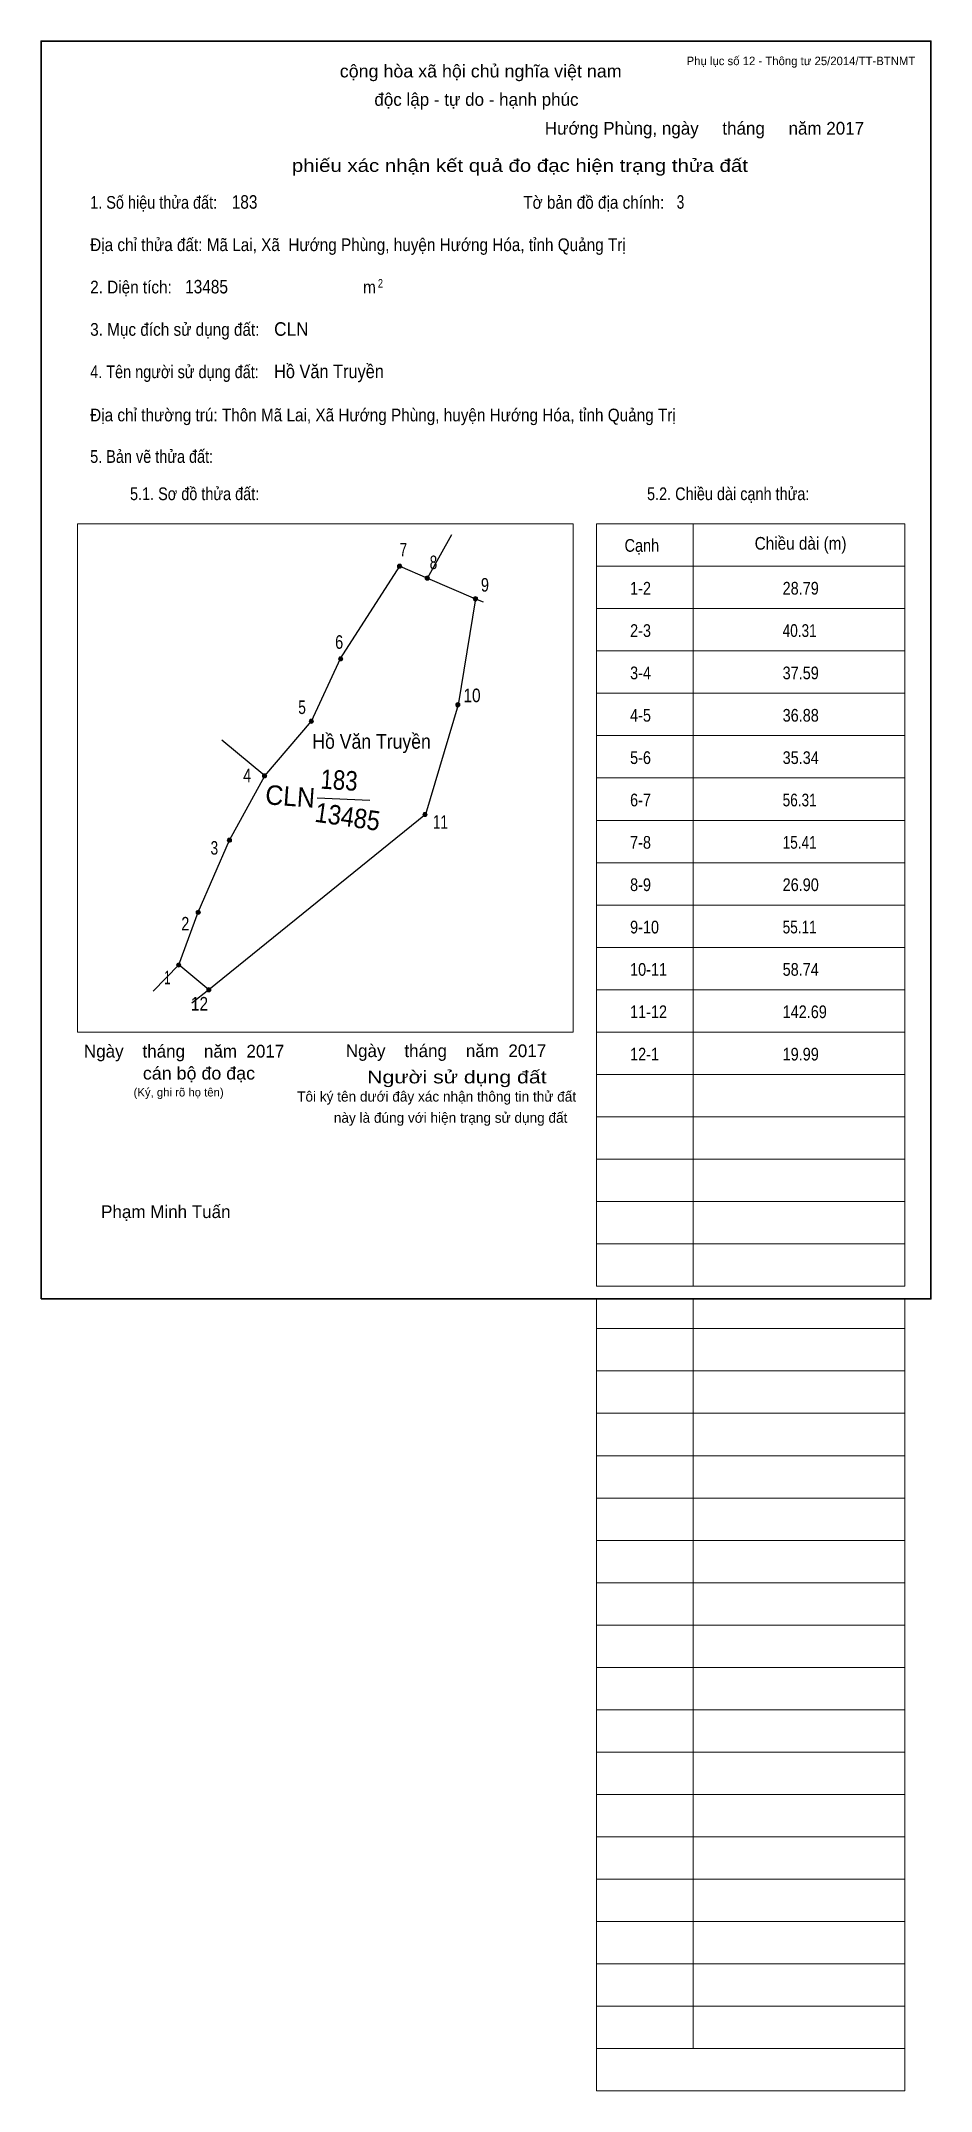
# Model space of a CAD drawing. Header units: centimetres. Extents: x 0 to 21, y -18.7 to 29.7.
import ezdxf
from ezdxf.enums import TextEntityAlignment as Align

# ---------------------------------------------------------------- set-up
doc = ezdxf.new("R2010")
doc.units = ezdxf.units.CM
doc.header["$LTSCALE"] = 0.12
for name, color, linetype in [('2', 7, 'Continuous'), ('3', 7, 'Continuous'), ('30', 7, 'Continuous'), ('34', 7, 'Continuous'), ('4', 7, 'Continuous'), ('5', 7, 'Continuous')]:
    doc.layers.add(name, color=color, linetype=linetype)
for name, color, linetype, lineweight in [('32', 7, 'Continuous', 13), ('6', 7, 'Continuous', 25), ('63', 7, 'Continuous', 13), ('7', 7, 'Continuous', 25)]:
    doc.layers.add(name, color=color, linetype=linetype, lineweight=lineweight)

msp = doc.modelspace()

# ---------------------------------------------------------------- hatches: boundary and pattern name
at = {"layer": '32'}
for points in [[(8.5116, 17.3, 1), (8.4116, 17.3, 1)], [(9.1635, 17.0201, 1), (9.0635, 17.0201, 1)], [(10.3011, 16.5312, 1), (10.2011, 16.5312, 1)], [(7.12, 15.1128, 1), (7.02, 15.1128, 1)], [(9.8844, 14.0287, 1), (9.7844, 14.0287, 1)], [(6.4294, 13.6397, 1), (6.3294, 13.6397, 1)], [(5.3245, 12.3506, 1), (5.2245, 12.3506, 1)], [(9.1115, 11.4373, 1), (9.0115, 11.4373, 1)], [(4.4959, 10.8314, 1), (4.3959, 10.8314, 1)], [(3.7593, 9.1281, 1), (3.6593, 9.1281, 1)], [(3.2989, 7.8851, 1), (3.1989, 7.8851, 1)], [(4.0093, 7.3, 1), (3.9093, 7.3, 1)]]:
    msp.add_hatch(color=256, dxfattribs=at).paths.add_polyline_path(points)

# ---------------------------------------------------------------- linework, layer by layer
for centre in [(8.4616, 17.3), (9.1135, 17.0201), (10.2511, 16.5312), (7.07, 15.1128), (9.8344, 14.0287), (6.3794, 13.6397), (5.2745, 12.3506), (9.0615, 11.4373), (4.4459, 10.8314), (3.7093, 9.1281), (3.2489, 7.8851), (3.9593, 7.3)]:
    msp.add_circle(centre, 0.05, dxfattribs=at)
at = {"layer": '6'}
for p, q in [((9.12, 17.02), (9.69, 18.05)), ((5.28, 12.35), (4.27, 13.19)), ((3.25, 7.89), (2.65, 7.27)), ((3.96, 7.3), (3.25, 7.89)), ((3.96, 7.3), (3.56, 6.98))]:
    msp.add_line(p, q, dxfattribs=at)
for points in [[(5.28, 12.35), (6.38, 13.64), (7.07, 15.12), (8.47, 17.3)], [(8.47, 17.3), (9.12, 17.02), (10.25, 16.53), (10.43, 16.46)], [(10.25, 16.53), (9.84, 14.03), (9.07, 11.44), (3.96, 7.3)], [(3.25, 7.89), (3.71, 9.13), (4.45, 10.83), (5.28, 12.35)]]:
    msp.add_lwpolyline(points, dxfattribs=at)
at = {"layer": '63'}
for p, q in [((0.86, 18.3), (12.56, 18.3)), ((0.86, 6.3), (0.86, 18.3)), ((12.56, 6.3), (12.56, 18.3)), ((13.11, 18.3), (20.38, 18.3)), ((13.11, 0.3), (13.11, 18.3)), ((15.39, 0.3), (15.39, 18.3)), ((20.38, 0.3), (20.38, 18.3)), ((13.11, 17.3), (20.38, 17.3)), ((13.11, 16.3), (20.38, 16.3)), ((13.11, 15.3), (20.38, 15.3)), ((13.11, 14.3), (20.38, 14.3)), ((13.11, 13.3), (20.38, 13.3)), ((13.11, 12.3), (20.38, 12.3)), ((13.11, 11.3), (20.38, 11.3)), ((13.11, 10.3), (20.38, 10.3)), ((13.11, 9.3), (20.38, 9.3)), ((13.11, 8.3), (20.38, 8.3)), ((13.11, 7.3), (20.38, 7.3)), ((0.86, 6.3), (12.56, 6.3)), ((13.11, 6.3), (20.38, 6.3)), ((13.11, 5.3), (20.38, 5.3)), ((13.11, 4.3), (20.38, 4.3)), ((13.11, 3.3), (20.38, 3.3)), ((13.11, 2.3), (20.38, 2.3)), ((13.11, 1.3), (20.38, 1.3)), ((13.11, 0.3), (20.38, 0.3)), ((13.11, -18.7), (13.11, 0)), ((15.39, -17.7), (15.39, 0)), ((20.38, -18.7), (20.38, 0)), ((13.11, -0.7), (20.38, -0.7)), ((13.11, -0.7), (20.38, -0.7)), ((13.11, -1.7), (20.38, -1.7)), ((13.11, -2.7), (20.38, -2.7)), ((13.11, -3.7), (20.38, -3.7)), ((13.11, -4.7), (20.38, -4.7)), ((13.11, -5.7), (20.38, -5.7)), ((13.11, -6.7), (20.38, -6.7)), ((13.11, -7.7), (20.38, -7.7)), ((13.11, -8.7), (20.38, -8.7)), ((13.11, -9.7), (20.38, -9.7)), ((13.11, -10.7), (20.38, -10.7)), ((13.11, -11.7), (20.38, -11.7)), ((13.11, -12.7), (20.38, -12.7)), ((13.11, -13.7), (20.38, -13.7)), ((13.11, -14.7), (20.38, -14.7)), ((13.11, -15.7), (20.38, -15.7)), ((13.11, -16.7), (20.38, -16.7)), ((13.11, -17.7), (20.38, -17.7)), ((13.11, -18.7), (20.38, -18.7))]:
    msp.add_line(p, q, dxfattribs=at)
at = {"layer": '63', "lineweight": 35}
msp.add_lwpolyline([(0, 0), (0, 29.7), (21, 29.7), (21, 0)], close=True, dxfattribs=at)
at = {"layer": '7'}
msp.add_line((6.52, 11.83), (7.76, 11.78), dxfattribs=at)

# ---------------------------------------------------------------- texts
at = {"layer": '2', "width": 0.9}
msp.add_text('Hồ Văn Truyền', height=0.3452, dxfattribs=at).set_placement((7.8, 12.99), align=Align.CENTER)
at = {"layer": '3', "width": 0.95}
msp.add_text('CLN', height=0.4603, rotation=355.948, dxfattribs=at).set_placement((5.8637, 11.6387), align=Align.CENTER)
at = {"layer": '30'}
for s, width, p in [('1-2', 0.85, (13.9, 16.63)), ('28.79', 0.85, (17.5, 16.63)), ('2-3', 0.85, (13.9, 15.63)), ('40.31', 0.8, (17.5, 15.63)), ('3-4', 0.85, (13.9, 14.63)), ('37.59', 0.85, (17.5, 14.63)), ('4-5', 0.85, (13.9, 13.63)), ('36.88', 0.85, (17.5, 13.63)), ('5-6', 0.85, (13.9, 12.63)), ('35.34', 0.85, (17.5, 12.63)), ('6-7', 0.85, (13.9, 11.63)), ('56.31', 0.8, (17.5, 11.63)), ('7-8', 0.85, (13.9, 10.63)), ('15.41', 0.8, (17.5, 10.63)), ('8-9', 0.85, (13.9, 9.63)), ('26.90', 0.85, (17.5, 9.63)), ('9-10', 0.85, (13.9, 8.63)), ('55.11', 0.8, (17.5, 8.63)), ('10-11', 0.85, (13.9, 7.63)), ('58.74', 0.85, (17.5, 7.63)), ('11-12', 0.85, (13.9, 6.63)), ('142.69', 0.85, (17.5, 6.63)), ('12-1', 0.85, (13.9, 5.63)), ('19.99', 0.85, (17.5, 5.63))]:
    msp.add_text(s, height=0.3, dxfattribs=dict(at, width=width)).set_placement(p)
at = {"layer": '32'}
for s, width, p in [('7', 0.75, (8.55, 17.53)), ('8', 0.75, (9.26, 17.23)), ('9', 0.8, (10.475, 16.7)), ('6', 0.8, (7.035, 15.35)), ('5', 0.75, (6.16, 13.81)), ('10', 0.85, (10.17, 14.09)), ('4', 0.8, (4.865, 12.2)), ('11', 0.75, (9.425, 11.1)), ('3', 0.75, (4.09, 10.49)), ('2', 0.8, (3.405, 8.7)), ('1', 0.65, (2.98, 7.43)), ('12', 0.85, (3.74, 6.81))]:
    msp.add_text(s, height=0.32, dxfattribs=dict(at, width=width)).set_placement(p, align=Align.CENTER)
at = {"layer": '34'}
for s, width, p in [('183', 0.85, (4.5, 25.74)), ('3', 0.75, (15, 25.74)), ('13485', 0.85, (3.4, 23.74)), ('CLN', 0.95, (5.5, 22.74)), ('Hồ Văn Truyền', 0.9, (5.5, 21.74))]:
    msp.add_text(s, height=0.32, dxfattribs=dict(at, width=width)).set_placement(p)
at = {"layer": '4', "width": 0.85}
msp.add_text('183', height=0.4603, rotation=356.347, dxfattribs=at).set_placement((7.0203, 12.0219), align=Align.CENTER)
at = {"layer": '5', "width": 0.9}
msp.add_text('13485', height=0.46, rotation=351.777, dxfattribs=at).set_placement((7.2021, 11.1599), align=Align.CENTER)
at = {"layer": '63', "width": 1.05}
msp.add_text('cộng hòa xã hội chủ nghĩa việt nam', height=0.3, dxfattribs=at).set_placement((10.375, 28.84), align=Align.CENTER)
at = {"layer": '63'}
for s, height, p in [('Phụ lục số 12 - Thông tư 25/2014/TT-BTNMT', 0.2, (20.63, 29.13)), ('Ngày    tháng    năm  2017', 0.3, (5.74, 5.7)), ('Ngày    tháng    năm  2017', 0.3, (11.92, 5.71)), ('(Ký, ghi rõ họ tên)', 0.2, (4.31, 4.78))]:
    msp.add_text(s, height=height, dxfattribs=at).set_placement(p, align=Align.RIGHT)
for s, height, p in [('độc lập - tự do - hạnh phúc', 0.3, (10.275, 28.17)), ('Hướng Phùng, ngày     tháng     năm 2017', 0.3, (15.655, 27.49)), ('Tôi ký tên dưới đây xác nhận thông tin thử đất', 0.24, (9.335, 4.66)), ('này là đúng với hiện trạng sử dụng đất', 0.24, (9.665, 4.16)), ('Phạm Minh Tuấn', 0.3, (2.945, 1.91))]:
    msp.add_text(s, height=height, dxfattribs=at).set_placement(p, align=Align.CENTER)
for s, width, p in [('phiếu xác nhận kết quả đo đạc hiện trạng thửa đất', 1.2, (16.68, 26.61)), ('cán bộ đo đạc', 1.05, (5.05, 5.18)), ('Người sử dụng đất', 1.25, (11.93, 5.09))]:
    msp.add_text(s, height=0.3, dxfattribs=dict(at, width=width)).set_placement(p, align=Align.RIGHT)
for s, height, width, p in [('1. Số hiệu thửa đất:', 0.3, 0.85, (1.16, 25.74)), ('Tờ bản đồ địa chính:', 0.3, 0.9, (11.38, 25.74)), ('Địa chỉ thửa đất: Mã Lai, Xã  Hướng Phùng, huyện Hướng Hóa, tỉnh Quảng Trị', 0.3, 0.9, (1.16, 24.74)), ('2. Diện tích:', 0.3, 0.9, (1.16, 23.74)), ('m', 0.3, 0.9, (7.6, 23.74)), ('2', 0.2, 0.8, (7.95, 23.88)), ('3. Mục đích sử dụng đất:', 0.3, 0.9, (1.16, 22.74)), ('4. Tên người sử dụng đất:', 0.3, 0.85, (1.16, 21.74)), ('Địa chỉ thường trú: Thôn Mã Lai, Xã Hướng Phùng, huyện Hướng Hóa, tỉnh Quảng Trị', 0.3, 0.9, (1.16, 20.72)), ('5. Bản vẽ thửa đất:', 0.3, 0.85, (1.16, 19.74)), ('5.1. Sơ đồ thửa đất:', 0.3, 0.85, (2.1, 18.86)), ('5.2. Chiều dài cạnh thửa:', 0.3, 0.85, (14.3, 18.86)), ('Cạnh', 0.3, 0.85, (13.77, 17.64)), ('Chiều dài (m)', 0.3, 0.9, (16.84, 17.69))]:
    msp.add_text(s, height=height, dxfattribs=dict(at, width=width)).set_placement(p)

doc.saveas('drawing.dxf')
